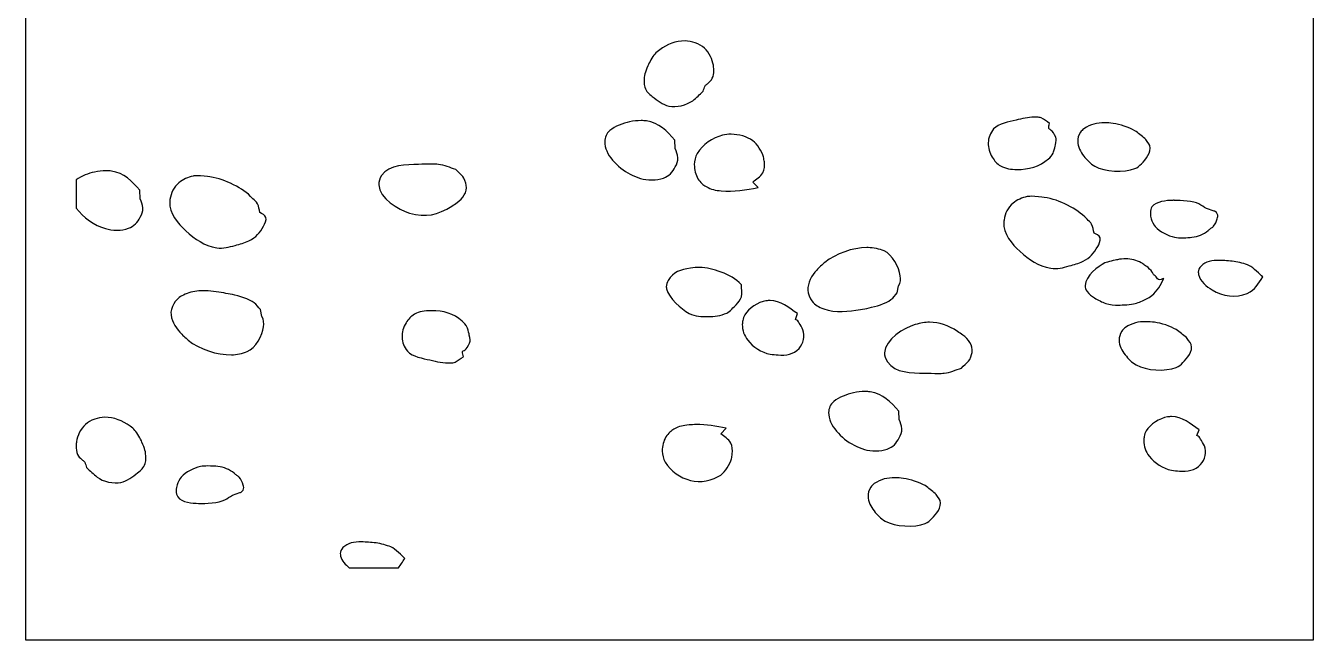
# Model space of a CAD drawing. Header units: millimetres. Extents: x -1461 to -1025, y 571 to 3922.
# Drawn here: x -1461 to -1025, y 570.7 to 779 of the extents above; entities that cross this region are included whole.
import ezdxf

# ---------------------------------------------------------------- set-up
doc = ezdxf.new("R2010")
doc.units = ezdxf.units.MM
doc.layers.add('Calque_1', color=7, linetype='CONTINUOUS')

msp = doc.modelspace()

# ---------------------------------------------------------------- linework, layer by layer
at = {"layer": 'Calque_1', "color": 5}
msp.add_lwpolyline([(-1461.0131, 1396.7278), (-1025.0134, 1396.7278), (-1025.0134, 570.7281), (-1461.0131, 570.7281)], close=True, dxfattribs=at)
at = {"layer": 'Calque_1', "color": 7}
for points in [[(-1237.7342, 773.8261)], [(-1095.7232, 746.0686)], [(-1222.145, 742.2053)], [(-1088.4699, 699.9624)], [(-1056.8439, 699.4353)], [(-1400.9971, 689.1439)], [(-1208.967, 685.8278)], [(-1154.947, 678.48)], [(-1081.6843, 678.6867)], [(-1434.2503, 646.3011)], [(-1073.0202, 646.5031)], [(-1233.9969, 643.8051)], [(-1399.3114, 629.7868)], [(-1166.723, 625.8036)], [(-1347.4122, 604.0416)]]:
    msp.add_lwpolyline(points, close=True, dxfattribs=at)
for points in [[(-1252.6152, 746.8236), (-1252.6149, 746.8236)], [(-1119.4908, 747.9756), (-1119.4908, 747.976)], [(-1264.9444, 739.7243), (-1264.9449, 739.7243)], [(-1241.0771, 737.3162), (-1241.1761, 740.2209)], [(-1433.7887, 729.821), (-1433.7889, 729.821)], [(-1322.2665, 732.0365), (-1322.2665, 732.0405)], [(-1443.9361, 726.7029), (-1443.9361, 717.1536)], [(-1403.0361, 728.1074), (-1403.0362, 728.1069)], [(-1212.977, 724.1077), (-1214.7785, 725.9939)], [(-1422.2511, 720.3136), (-1422.3501, 723.2183)], [(-1120.5805, 721.1576), (-1120.5801, 721.158)], [(-1072.136, 719.8006), (-1072.136, 719.8041)], [(-1412.2707, 719.3012), (-1412.2702, 719.3012)], [(-1058.5927, 716.13), (-1061.1656, 716.9971)], [(-1176.1571, 703.7825), (-1176.1571, 703.7777)], [(-1232.8325, 697.0447), (-1232.8327, 697.0447)], [(-1244.094, 690.4901), (-1244.0935, 690.4901)], [(-1165.8993, 688.4225), (-1165.4637, 690.8291)], [(-1381.0898, 680.4029), (-1381.5254, 682.8094)], [(-1323.5388, 682.4058), (-1323.5388, 682.4022)], [(-1200.3422, 679.3921), (-1199.6497, 681.4085)], [(-1176.7987, 654.9982), (-1176.7984, 654.9982)], [(-1189.1279, 647.8989), (-1189.1284, 647.8989)], [(-1165.2606, 645.4908), (-1165.3596, 648.3955)], [(-1225.6362, 640.734), (-1223.8353, 642.6201)], [(-1064.3959, 640.0673), (-1063.7029, 642.0837)], [(-1443.9361, 636.7538), (-1443.9361, 635.8211)], [(-1391.0437, 619.9022), (-1388.4702, 620.7693)], [(-1351.4668, 595.299), (-1334.8166, 595.299)]]:
    msp.add_lwpolyline(points, dxfattribs=at)
for points in [[(-1237.7342, 773.8261), (-1240.9278, 773.7921), (-1243.7736, 772.6662), (-1246.3249, 770.8123)], [(-1234.3101, 773.1972), (-1235.2871, 773.5634), (-1236.6863, 773.837), (-1237.7342, 773.8261)], [(-1229.0841, 768.5143), (-1230.2974, 770.9562), (-1231.7229, 772.2273), (-1234.3101, 773.1972)], [(-1247.9677, 769.3814), (-1248.7821, 768.4649), (-1249.8664, 766.4733), (-1250.3236, 765.392)], [(-1246.3249, 770.8123), (-1246.9131, 770.3849), (-1247.4861, 769.9232), (-1247.9677, 769.3814)], [(-1228.1539, 765.6524), (-1228.2582, 766.3668), (-1228.7678, 767.8777), (-1229.0841, 768.5143)], [(-1250.3236, 765.392), (-1251.2871, 763.1132), (-1251.663, 762.2821), (-1251.63, 759.9722)], [(-1228.8272, 760.6222), (-1227.8552, 762.0527), (-1227.915, 764.017), (-1228.1539, 765.6524)], [(-1251.63, 759.9722), (-1251.62, 759.3459), (-1251.603, 758.6987), (-1251.3923, 758.1077)], [(-1231.5981, 756.7419), (-1231.3738, 757.3779), (-1231.2527, 758.0589), (-1230.9253, 758.6498)], [(-1230.9253, 758.6498), (-1230.7701, 758.9299), (-1230.432, 759.0633), (-1230.1925, 759.2781)], [(-1230.1925, 759.2781), (-1230.0053, 759.4462), (-1228.9667, 760.4168), (-1228.8272, 760.6222)], [(-1251.3923, 758.1077), (-1250.8511, 756.5899), (-1250.0287, 755.9709), (-1248.8389, 754.9854)], [(-1248.8389, 754.9854), (-1247.2151, 753.6403), (-1245.3065, 752.2492), (-1243.1974, 751.7551)], [(-1235.1612, 753.5545), (-1233.9022, 754.5337), (-1232.7858, 755.6796), (-1231.5981, 756.7419)], [(-1243.1974, 751.7551), (-1240.8077, 751.1951), (-1237.1042, 752.0435), (-1235.1612, 753.5545)], [(-1256.516, 746.4004), (-1258.8024, 745.9513), (-1261.4363, 744.9277), (-1263.2262, 743.43)], [(-1252.6149, 746.8236), (-1253.9275, 746.8245), (-1255.2477, 746.6495), (-1256.516, 746.4004)], [(-1250.8355, 746.7037), (-1251.4233, 746.7867), (-1252.0186, 746.8232), (-1252.6152, 746.8236)], [(-1241.1761, 740.2209), (-1243.9617, 743.29), (-1246.4588, 746.0885), (-1250.8355, 746.7037)], [(-1125.6702, 746.974), (-1128.0015, 746.4117), (-1131.585, 745.8977), (-1133.2517, 743.9824)], [(-1119.4908, 747.976), (-1121.5948, 747.964), (-1123.6247, 747.4673), (-1125.6702, 746.974)], [(-1118.5844, 747.9496), (-1118.8882, 747.9696), (-1119.1902, 747.9776), (-1119.4908, 747.9756)], [(-1117.139, 747.7331), (-1117.5754, 747.9465), (-1118.0982, 747.9183), (-1118.5844, 747.9496)], [(-1114.3283, 745.8681), (-1115.2652, 746.4896), (-1116.1274, 747.2383), (-1117.139, 747.7331)], [(-1114.5856, 744.1121), (-1114.6626, 744.6987), (-1114.414, 745.2827), (-1114.3283, 745.8681)], [(-1095.7232, 746.0686), (-1098.1745, 746.0826), (-1100.4798, 745.6002), (-1102.6737, 744.0796)], [(-1092.7766, 745.8578), (-1093.7827, 745.9823), (-1094.764, 746.0633), (-1095.7232, 746.0686)], [(-1085.4727, 743.3861), (-1087.2766, 744.528), (-1090.6245, 745.5915), (-1092.7766, 745.8578)], [(-1263.2262, 743.43), (-1264.3857, 742.4597), (-1264.9004, 741.1169), (-1264.9444, 739.7243)], [(-1225.0316, 741.8642), (-1228.5444, 740.8985), (-1231.7289, 738.7846), (-1233.6027, 735.6419)], [(-1222.145, 742.2053), (-1223.1685, 742.2153), (-1224.1552, 742.1052), (-1225.0316, 741.8642)], [(-1214.7981, 739.9997), (-1216.6721, 741.3776), (-1219.5291, 742.1807), (-1222.145, 742.2053)], [(-1133.2517, 743.9824), (-1134.4311, 742.6271), (-1135.0224, 740.973), (-1135.0826, 739.2897)], [(-1114.0513, 743.7654), (-1114.2217, 743.8919), (-1114.5582, 743.9036), (-1114.5856, 744.1121)], [(-1113.4177, 743.245), (-1113.6016, 743.4464), (-1113.8318, 743.6023), (-1114.0513, 743.7654)], [(-1112.0323, 740.6002), (-1112.141, 741.3032), (-1112.9347, 742.7159), (-1113.4177, 743.245)], [(-1103.8612, 742.844), (-1104.5475, 741.8541), (-1104.8181, 740.7992), (-1104.7914, 739.747)], [(-1102.6737, 744.0796), (-1103.1446, 743.7532), (-1103.5364, 743.3125), (-1103.8612, 742.844)], [(-1082.0284, 740.7408), (-1083.1765, 741.6225), (-1084.2482, 742.6109), (-1085.4727, 743.3861)], [(-1264.9449, 739.7243), (-1264.9789, 738.6411), (-1264.7287, 737.5276), (-1264.2757, 736.5353)], [(-1240.1666, 734.2373), (-1240.2236, 735.3665), (-1240.6281, 736.3051), (-1241.0771, 737.3162)], [(-1211.1958, 734.536), (-1211.6811, 736.3382), (-1213.3106, 738.9059), (-1214.7981, 739.9997)], [(-1135.0826, 739.2897), (-1135.1426, 737.6064), (-1134.6718, 735.8939), (-1133.7266, 734.4213)], [(-1113.101, 735.7871), (-1112.9365, 736.1375), (-1112.5183, 737.6146), (-1112.4085, 738.1068)], [(-1112.4085, 738.1068), (-1112.3125, 738.5379), (-1111.9711, 740.2037), (-1112.0323, 740.6002)], [(-1104.7914, 739.747), (-1104.7474, 737.9934), (-1103.8775, 736.2473), (-1102.7331, 734.8223)], [(-1083.216, 732.1987), (-1081.7631, 733.6365), (-1079.6301, 736.0706), (-1080.4053, 738.3347)], [(-1080.4053, 738.3347), (-1080.6356, 739.0073), (-1081.9105, 740.5793), (-1082.0284, 740.7408)], [(-1264.2757, 736.5353), (-1262.2454, 732.0877), (-1257.4688, 728.643), (-1252.8346, 727.2129)], [(-1241.0575, 731.1155), (-1240.5044, 732.1833), (-1240.104, 733.0036), (-1240.1666, 734.2373)], [(-1233.6027, 735.6419), (-1234.274, 734.5161), (-1234.5915, 733.2147), (-1234.614, 731.8958)], [(-1211.4133, 729.1591), (-1210.845, 730.2589), (-1210.7621, 731.5967), (-1210.8986, 732.8017)], [(-1210.8986, 732.8017), (-1210.9646, 733.3844), (-1211.0432, 733.9693), (-1211.1958, 734.536)], [(-1133.7266, 734.4213), (-1132.9, 733.1335), (-1132.1719, 732.2405), (-1130.8761, 731.4726)], [(-1125.4129, 730.2799), (-1121.4047, 730.2079), (-1117.713, 731.147), (-1114.7045, 733.8358)], [(-1114.7045, 733.8358), (-1114.1518, 734.3299), (-1113.426, 735.0944), (-1113.101, 735.7871)], [(-1102.7331, 734.8223), (-1101.6526, 733.4767), (-1100.529, 732.2548), (-1099.0119, 731.3966)], [(-1437.6904, 729.3978), (-1439.8092, 728.9816), (-1442.1687, 728.026), (-1443.9361, 726.7029)], [(-1433.7889, 729.821), (-1435.1015, 729.8219), (-1436.4222, 729.6469), (-1437.6904, 729.3978)], [(-1432.0094, 729.7011), (-1432.5973, 729.7841), (-1433.192, 729.8206), (-1433.7887, 729.821)], [(-1422.3501, 723.2183), (-1425.1359, 726.2874), (-1427.6327, 729.0859), (-1432.0094, 729.7011)], [(-1340.4985, 728.1717), (-1341.224, 727.1207), (-1341.5075, 726.0626), (-1341.4586, 725.0292)], [(-1328.0284, 731.9875), (-1332.1065, 731.8786), (-1337.8738, 731.9735), (-1340.4985, 728.1717)], [(-1323.2778, 732.0305), (-1324.7234, 732.0455), (-1326.6085, 732.0205), (-1328.0284, 731.9875)], [(-1322.2665, 732.0405), (-1322.6035, 732.0408), (-1322.9413, 732.0305), (-1323.2778, 732.0305)], [(-1321.2588, 731.9875), (-1321.5931, 732.0265), (-1321.9294, 732.0355), (-1322.2665, 732.0365)], [(-1315.4194, 730.231), (-1317.2812, 730.8823), (-1319.2464, 731.7521), (-1321.2588, 731.9875)], [(-1313.0045, 727.8895), (-1313.757, 728.7193), (-1314.6144, 729.4505), (-1315.4194, 730.231)], [(-1245.0955, 727.3214), (-1243.1329, 728.0572), (-1241.9754, 729.3432), (-1241.0575, 731.1155)], [(-1234.614, 731.8958), (-1234.643, 730.2001), (-1234.1842, 728.4751), (-1233.3649, 727.0563)], [(-1214.7785, 725.9939), (-1213.6451, 726.9861), (-1212.1301, 727.7722), (-1211.4133, 729.1591)], [(-1130.8761, 731.4726), (-1129.2025, 730.4807), (-1127.3153, 730.3139), (-1125.4129, 730.2799)], [(-1099.0119, 731.3966), (-1095.6297, 729.4833), (-1089.1048, 729.1317), (-1085.4329, 730.5512)], [(-1085.4329, 730.5512), (-1084.5286, 730.9007), (-1083.8824, 731.5392), (-1083.216, 732.1987)], [(-1409.1413, 725.7799), (-1410.9079, 724.3029), (-1411.8351, 722.3023), (-1412.1897, 720.0779)], [(-1404.3514, 728.0129), (-1406.0671, 727.6615), (-1407.7946, 726.9058), (-1409.1413, 725.7799)], [(-1403.0362, 728.1069), (-1403.554, 728.1069), (-1404.0146, 728.0819), (-1404.3514, 728.0129)], [(-1398.6307, 727.7307), (-1399.4145, 727.8482), (-1401.4827, 728.1036), (-1403.0361, 728.1074)], [(-1390.6932, 725.1076), (-1393.2002, 726.4183), (-1395.818, 727.3088), (-1398.6307, 727.7307)], [(-1384.0621, 720.3596), (-1386.26, 722.6117), (-1387.8272, 723.609), (-1390.6932, 725.1076)], [(-1341.4586, 725.0292), (-1341.2468, 720.5513), (-1334.7964, 716.5308), (-1331.0567, 715.4882)], [(-1314.9248, 719.0441), (-1313.0748, 720.432), (-1311.431, 722.531), (-1311.8366, 724.9626)], [(-1311.8366, 724.9626), (-1311.9541, 725.6668), (-1312.4797, 727.3107), (-1313.0045, 727.8895)], [(-1252.8346, 727.2129), (-1250.599, 726.523), (-1247.295, 726.4968), (-1245.0955, 727.3214)], [(-1233.3649, 727.0563), (-1233.0271, 726.4713), (-1232.5276, 725.9866), (-1232.0384, 725.5169)], [(-1232.0384, 725.5169), (-1231.6124, 725.1077), (-1231.1569, 724.7114), (-1230.6333, 724.4332)], [(-1230.6333, 724.4332), (-1228.7608, 723.4382), (-1227.5809, 723.1944), (-1225.5065, 723.0235)], [(-1225.5065, 723.0235), (-1221.2935, 722.6765), (-1217.0909, 723.2658), (-1212.977, 724.1077)], [(-1421.3405, 717.2347), (-1421.3975, 718.364), (-1421.802, 719.3025), (-1422.2511, 720.3136)], [(-1412.1897, 720.0779), (-1412.2307, 719.8177), (-1412.2577, 719.5587), (-1412.2707, 719.3012)], [(-1382.518, 718.6465), (-1382.861, 719.3314), (-1383.5249, 719.8092), (-1384.0621, 720.3596)], [(-1121.8953, 721.063), (-1123.611, 720.7115), (-1125.339, 719.9559), (-1126.6857, 718.8301)], [(-1120.5801, 721.158), (-1121.0979, 721.158), (-1121.5585, 721.132), (-1121.8953, 721.063)], [(-1116.1756, 720.7814), (-1116.9593, 720.8989), (-1119.0272, 721.1539), (-1120.5805, 721.1576)], [(-1108.2381, 718.1578), (-1110.745, 719.4686), (-1113.3629, 720.3594), (-1116.1756, 720.7814)], [(-1072.5872, 719.7941), (-1074.7193, 719.7431), (-1078.2293, 719.4851), (-1079.6534, 717.5829)], [(-1072.136, 719.8041), (-1072.2948, 719.8041), (-1072.4457, 719.8041), (-1072.5872, 719.7941)], [(-1063.7195, 718.5795), (-1065.5683, 719.5557), (-1069.7548, 719.8165), (-1072.136, 719.8006)], [(-1443.9361, 717.1536), (-1441.5308, 713.8886), (-1437.7631, 711.3688), (-1434.009, 710.2103)], [(-1422.2314, 714.1129), (-1421.6783, 715.1808), (-1421.2779, 716.001), (-1421.3405, 717.2347)], [(-1412.2702, 719.3012), (-1412.4617, 715.4393), (-1409.5341, 711.9119), (-1406.825, 709.476)], [(-1381.7067, 715.655), (-1381.9773, 716.6522), (-1382.0546, 717.7208), (-1382.518, 718.6465)], [(-1379.6675, 714.007), (-1379.9283, 714.8831), (-1381.0833, 715.2484), (-1381.7067, 715.655)], [(-1331.0567, 715.4882), (-1325.4797, 713.9333), (-1321.453, 714.7808), (-1316.7257, 717.8514)], [(-1316.7257, 717.8514), (-1316.1217, 718.2437), (-1315.5004, 718.6124), (-1314.9248, 719.0441)], [(-1126.6857, 718.8301), (-1128.4523, 717.3531), (-1129.3795, 715.3525), (-1129.7341, 713.1281)], [(-1101.607, 713.4097), (-1103.8049, 715.6618), (-1105.3721, 716.6593), (-1108.2381, 718.1578)], [(-1079.6534, 717.5829), (-1080.0509, 717.0519), (-1080.1824, 716.3091), (-1080.1758, 715.5582)], [(-1080.1758, 715.5582), (-1080.1658, 714.8073), (-1080.025, 714.0486), (-1079.8715, 713.4855)], [(-1061.1656, 716.9971), (-1062.0168, 717.5247), (-1062.8332, 718.1116), (-1063.7195, 718.5795)], [(-1058.1767, 715.9992), (-1058.2948, 716.0832), (-1058.4541, 716.0872), (-1058.5927, 716.13)], [(-1057.3059, 714.3523), (-1057.2509, 714.9646), (-1057.7003, 715.6622), (-1058.1767, 715.9992)], [(-1426.2694, 710.3189), (-1424.3068, 711.0548), (-1423.1493, 712.3406), (-1422.2314, 714.1129)], [(-1385.4279, 706.0938), (-1382.9207, 707.29), (-1381.8204, 708.8209), (-1380.4597, 711.0806)], [(-1380.4597, 711.0806), (-1380.0227, 711.8063), (-1379.4063, 713.1299), (-1379.6675, 714.007)], [(-1129.8151, 712.3514), (-1130.0066, 708.4895), (-1127.079, 704.9621), (-1124.3699, 702.5262)], [(-1129.7341, 713.1281), (-1129.7751, 712.8679), (-1129.8021, 712.6088), (-1129.8151, 712.3514)], [(-1100.0629, 711.6972), (-1100.4058, 712.382), (-1101.0698, 712.8593), (-1101.607, 713.4097)], [(-1099.2516, 708.7051), (-1099.5221, 709.7024), (-1099.5994, 710.7714), (-1100.0629, 711.6972)], [(-1079.8715, 713.4855), (-1079.6978, 712.8487), (-1078.9541, 711.3748), (-1078.5057, 710.8836)], [(-1078.5057, 710.8836), (-1076.9798, 709.2124), (-1074.1846, 707.7638), (-1071.9732, 707.3065)], [(-1059.6815, 710.3412), (-1059.4298, 710.5381), (-1059.1058, 710.6493), (-1058.8893, 710.8833)], [(-1058.8893, 710.8833), (-1058.2216, 711.6048), (-1057.7968, 712.6474), (-1057.5235, 713.5715)], [(-1057.5235, 713.5715), (-1057.4465, 713.8305), (-1057.3301, 714.0835), (-1057.3059, 714.3523)], [(-1434.009, 710.2103), (-1431.7733, 709.5204), (-1428.4689, 709.4943), (-1426.2694, 710.3189)], [(-1406.825, 709.476), (-1403.627, 706.6005), (-1400.6547, 704.4606), (-1396.3145, 703.7089)], [(-1097.2124, 707.0572), (-1097.4733, 707.9333), (-1098.6282, 708.2985), (-1099.2516, 708.7051)], [(-1098.0046, 704.1307), (-1097.5677, 704.8564), (-1096.9513, 706.1802), (-1097.2124, 707.0572)], [(-1071.9732, 707.3065), (-1070.4383, 706.9891), (-1067.609, 707.1217), (-1066.0945, 707.2845)], [(-1066.0945, 707.2845), (-1064.0665, 707.5034), (-1062.1457, 708.3252), (-1060.5522, 709.5826)], [(-1060.5522, 709.5826), (-1060.2498, 709.8212), (-1059.985, 710.1037), (-1059.6815, 710.3412)], [(-1396.3145, 703.7089), (-1394.2191, 703.346), (-1392.1381, 703.9676), (-1390.1387, 704.5109)], [(-1390.1387, 704.5109), (-1388.336, 705.0008), (-1387.0505, 705.3197), (-1385.4279, 706.0938)], [(-1176.1571, 703.7777), (-1180.945, 703.7667), (-1186.7228, 701.7643), (-1190.3846, 698.7857)], [(-1175.6971, 703.7725), (-1175.8494, 703.7725), (-1176.0026, 703.7825), (-1176.1571, 703.7825)], [(-1170.3528, 702.6883), (-1171.9, 703.3435), (-1173.9962, 703.7298), (-1175.6971, 703.7725)], [(-1164.8503, 694.2547), (-1165.1905, 697.0995), (-1167.586, 701.5166), (-1170.3528, 702.6883)], [(-1124.3699, 702.5262), (-1121.1719, 699.6508), (-1118.1996, 697.5107), (-1113.8595, 696.7591)], [(-1102.9728, 699.1439), (-1100.4656, 700.3401), (-1099.3654, 701.871), (-1098.0046, 704.1307)], [(-1190.3846, 698.7857), (-1191.38, 697.976), (-1192.3059, 697.0807), (-1193.1757, 696.1409)], [(-1107.6836, 697.5611), (-1105.8808, 698.051), (-1104.5954, 698.3698), (-1102.9728, 699.1439)], [(-1095.5522, 698.5826), (-1097.811, 697.6038), (-1102.1582, 694.1183), (-1102.2892, 690.965)], [(-1091.3163, 699.6885), (-1091.9198, 699.573), (-1094.8598, 698.8826), (-1095.5522, 698.5826)], [(-1088.4699, 699.9624), (-1089.4175, 699.9724), (-1090.3727, 699.8694), (-1091.3163, 699.6885)], [(-1083.2599, 698.6477), (-1084.8794, 699.5647), (-1086.6608, 699.9525), (-1088.4699, 699.9624)], [(-1082.1318, 697.8674), (-1082.5116, 698.1223), (-1082.8615, 698.4221), (-1083.2599, 698.6477)], [(-1081.4192, 697.4122), (-1081.6425, 697.5837), (-1081.8979, 697.7103), (-1082.1318, 697.8674)], [(-1056.8439, 699.4353), (-1059.0974, 699.4473), (-1061.5835, 699.1364), (-1063.0126, 697.5109)], [(-1054.3826, 699.3319), (-1055.1159, 699.3759), (-1055.9621, 699.4309), (-1056.8439, 699.4353)], [(-1051.7895, 699.0937), (-1052.6484, 699.2179), (-1053.5161, 699.2797), (-1054.3826, 699.3319)], [(-1046.7815, 697.7274), (-1048.1325, 698.3518), (-1050.2878, 698.8765), (-1051.7895, 699.0937)], [(-1042.0903, 693.847), (-1043.0256, 694.704), (-1045.2291, 697.0098), (-1046.7815, 697.7274)], [(-1235.926, 696.7941), (-1239.2269, 696.2647), (-1241.7263, 695.6725), (-1243.4873, 692.6533)], [(-1232.8327, 697.0447), (-1233.8008, 697.0547), (-1234.8155, 696.9717), (-1235.926, 696.7941)], [(-1225.5141, 695.45), (-1228.1899, 696.4355), (-1230.3584, 697.0257), (-1232.8325, 697.0447)], [(-1218.6851, 691.1355), (-1220.5695, 693.3166), (-1222.8628, 694.4735), (-1225.5141, 695.45)], [(-1193.1757, 696.1409), (-1194.868, 694.3124), (-1196.2241, 691.8577), (-1196.2241, 689.3114)], [(-1165.4637, 690.8291), (-1164.702, 691.8019), (-1164.7114, 693.0936), (-1164.8503, 694.2547)], [(-1113.8595, 696.7591), (-1111.7639, 696.3961), (-1109.683, 697.0177), (-1107.6836, 697.5611)], [(-1079.5387, 695.4826), (-1080.0537, 696.1641), (-1080.7396, 696.8901), (-1081.4192, 697.4122)], [(-1079.6968, 687.5471), (-1077.8082, 689.064), (-1076.6897, 691.194), (-1075.5994, 693.2925)], [(-1079.3408, 695.1575), (-1079.4068, 695.2659), (-1079.4621, 695.3813), (-1079.5387, 695.4826)], [(-1079.1232, 694.7017), (-1079.2239, 694.837), (-1079.2682, 695.0057), (-1079.3408, 695.1575)], [(-1078.5093, 694.1813), (-1078.6098, 694.2913), (-1079.0728, 694.6339), (-1079.1232, 694.7017)], [(-1077.4406, 692.9458), (-1077.9161, 693.2063), (-1078.1536, 693.7918), (-1078.5093, 694.1813)], [(-1075.5994, 693.2925), (-1076.2125, 693.1744), (-1076.8945, 692.6467), (-1077.4406, 692.9458)], [(-1063.0126, 697.5109), (-1063.6438, 696.793), (-1063.939, 696.2279), (-1063.9314, 695.4758)], [(-1063.9314, 695.4758), (-1063.9314, 695.2251), (-1063.8934, 694.9539), (-1063.8244, 694.649)], [(-1063.8244, 694.649), (-1063.286, 692.2567), (-1061.2463, 690.6018), (-1059.2123, 689.424)], [(-1047.3556, 688.2747), (-1044.6358, 689.4754), (-1043.6871, 691.4561), (-1042.0903, 693.847)], [(-1400.9971, 689.1439), (-1402.8378, 689.1439), (-1404.6589, 688.8989), (-1406.3869, 688.2293)], [(-1393.9562, 688.4029), (-1396.2314, 688.766), (-1398.6304, 689.1499), (-1400.9971, 689.1439)], [(-1244.0935, 690.4901), (-1244.1035, 690.2383), (-1244.0785, 689.9995), (-1244.0215, 689.7914)], [(-1243.4873, 692.6533), (-1243.7983, 692.1202), (-1244.0735, 691.2454), (-1244.094, 690.4901)], [(-1244.0215, 689.7914), (-1243.1167, 686.5408), (-1239.197, 683.0352), (-1236.3015, 681.4881)], [(-1218.6851, 687.1466), (-1218.2959, 688.4681), (-1218.5637, 689.7927), (-1218.6851, 691.1355)], [(-1196.2241, 689.3114), (-1196.2241, 688.3932), (-1195.3779, 686.4411), (-1194.8185, 685.7555)], [(-1102.2892, 690.965), (-1102.3192, 690.2373), (-1102.1251, 689.5274), (-1101.6288, 688.87)], [(-1059.2123, 689.424), (-1055.694, 687.3869), (-1051.1753, 686.5886), (-1047.3556, 688.2747)], [(-1410.4446, 685.4759), (-1411.0041, 684.7903), (-1411.8496, 682.8384), (-1411.8496, 681.9201)], [(-1406.3869, 688.2293), (-1408.1689, 687.5388), (-1409.2084, 686.9909), (-1410.4446, 685.4759)], [(-1391.0463, 687.8825), (-1392.008, 688.0954), (-1392.9831, 688.2475), (-1393.9562, 688.4029)], [(-1383.6431, 685.0858), (-1385.3687, 686.4277), (-1388.9248, 687.4128), (-1391.0463, 687.8825)], [(-1381.5254, 682.8094), (-1382.2314, 683.5682), (-1382.8231, 684.4481), (-1383.6431, 685.0858)], [(-1220.4467, 684.415), (-1219.6963, 685.2037), (-1218.9974, 686.086), (-1218.6851, 687.1466)], [(-1210.3384, 685.7229), (-1212.9766, 685.3101), (-1216.1963, 683.2444), (-1217.5432, 680.9749)], [(-1208.967, 685.8278), (-1209.4108, 685.8278), (-1209.8676, 685.7968), (-1210.3384, 685.7229)], [(-1199.6497, 681.4085), (-1202.5711, 683.4462), (-1205.3525, 685.8108), (-1208.967, 685.8278)], [(-1194.8185, 685.7555), (-1193.5823, 684.2405), (-1192.5429, 683.6927), (-1190.7608, 683.0022)], [(-1175.4202, 683.3494), (-1173.2987, 683.8191), (-1169.7431, 684.8044), (-1168.0175, 686.1462)], [(-1168.0175, 686.1462), (-1167.1975, 686.7839), (-1166.6053, 687.6637), (-1165.8993, 688.4225)], [(-1101.6288, 688.87), (-1100.8604, 687.8523), (-1100.1149, 687.4022), (-1099.0558, 686.7451)], [(-1099.0558, 686.7451), (-1097.8672, 686.0076), (-1096.6103, 685.3057), (-1095.2752, 684.8589)], [(-1095.2752, 684.8589), (-1094.0889, 684.4619), (-1092.1446, 684.2859), (-1090.94, 684.2951)], [(-1090.94, 684.2951), (-1089.6862, 684.3051), (-1086.7231, 684.4905), (-1085.3187, 684.8372)], [(-1085.3187, 684.8372), (-1084.6634, 684.9989), (-1084.0409, 685.2727), (-1083.4185, 685.5312)], [(-1083.4185, 685.5312), (-1081.9251, 686.1513), (-1080.9157, 686.5681), (-1079.6968, 687.5471)], [(-1411.8496, 681.9201), (-1411.8496, 679.3739), (-1410.4941, 676.9194), (-1408.8018, 675.091)], [(-1380.4764, 676.9772), (-1380.3375, 678.1382), (-1380.3282, 679.43), (-1381.0898, 680.4029)], [(-1329.3772, 681.21), (-1330.6729, 680.442), (-1331.401, 679.5493), (-1332.2276, 678.2614)], [(-1323.9139, 682.4022), (-1325.8164, 682.3682), (-1327.7036, 682.2019), (-1329.3772, 681.21)], [(-1323.5388, 682.4022), (-1323.6634, 682.402), (-1323.7887, 682.4022), (-1323.9139, 682.4022)], [(-1313.2055, 678.8469), (-1316.12, 681.4517), (-1319.6754, 682.4133), (-1323.5388, 682.4058)], [(-1236.3015, 681.4881), (-1234.3781, 680.4604), (-1232.1094, 680.3857), (-1229.9877, 680.4039)], [(-1229.9877, 680.4039), (-1227.8492, 680.4219), (-1225.5574, 680.6599), (-1223.6139, 681.6178)], [(-1223.6139, 681.6178), (-1222.674, 682.0811), (-1221.1528, 683.6728), (-1220.4467, 684.415)], [(-1217.5432, 680.9749), (-1217.8835, 680.4014), (-1218.0614, 679.7391), (-1218.1964, 679.0882)], [(-1190.7608, 683.0022), (-1186.811, 681.4716), (-1182.3749, 682.1836), (-1178.3301, 682.8291)], [(-1178.3301, 682.8291), (-1177.357, 682.9844), (-1176.3819, 683.1365), (-1175.4202, 683.3494)], [(-1385.9789, 668.5436), (-1383.2122, 669.7153), (-1380.8167, 674.1323), (-1380.4764, 676.9772)], [(-1332.2276, 678.2614), (-1333.1728, 676.7889), (-1333.6438, 675.0762), (-1333.5836, 673.3929)], [(-1311.602, 676.8956), (-1311.9271, 677.5883), (-1312.6528, 678.3529), (-1313.2055, 678.8469)], [(-1310.909, 674.5758), (-1311.0188, 675.068), (-1311.4376, 676.5452), (-1311.602, 676.8956)], [(-1218.354, 677.7451), (-1218.407, 675.8193), (-1217.7211, 673.9724), (-1216.4941, 672.4111)], [(-1218.1964, 679.0882), (-1218.2894, 678.6379), (-1218.3417, 678.1895), (-1218.354, 677.7451)], [(-1199.1154, 678.2216), (-1199.4876, 678.8204), (-1199.6404, 679.2642), (-1200.3422, 679.3921)], [(-1197.8286, 675.9447), (-1198.0887, 676.6212), (-1198.7589, 677.6481), (-1199.1154, 678.2216)], [(-1199.1154, 669.6144), (-1197.6188, 671.2906), (-1197.0126, 673.822), (-1197.8286, 675.9447)], [(-1159.7901, 677.7203), (-1163.5298, 676.6777), (-1169.9803, 672.6571), (-1170.1921, 668.1793)], [(-1154.947, 678.48), (-1156.4557, 678.458), (-1158.0473, 678.2062), (-1159.7901, 677.7203)], [(-1145.4592, 675.3572), (-1148.7093, 677.4682), (-1151.6279, 678.5287), (-1154.947, 678.48)], [(-1088.6348, 676.6977), (-1089.1056, 676.3714), (-1089.4975, 675.9301), (-1089.8223, 675.4616)], [(-1081.6843, 678.6867), (-1084.1355, 678.7007), (-1086.4408, 678.2182), (-1088.6348, 676.6977)], [(-1078.7377, 678.4753), (-1079.7437, 678.5998), (-1080.7251, 678.6813), (-1081.6843, 678.6867)], [(-1071.4337, 676.0036), (-1073.2377, 677.1455), (-1076.5856, 678.2089), (-1078.7377, 678.4753)], [(-1067.9895, 673.3588), (-1069.1375, 674.2405), (-1070.2091, 675.2284), (-1071.4337, 676.0036)], [(-1408.8018, 675.091), (-1407.932, 674.1512), (-1407.0062, 673.2554), (-1406.0107, 672.4457)], [(-1406.0107, 672.4457), (-1402.2308, 669.371), (-1396.1964, 667.3372), (-1391.3233, 667.4595)], [(-1333.5836, 673.3929), (-1333.5236, 671.7096), (-1332.9316, 670.0555), (-1331.7522, 668.7002)], [(-1311.9188, 669.4376), (-1311.4358, 669.9666), (-1310.642, 671.3794), (-1310.5334, 672.0824)], [(-1310.5334, 672.0824), (-1310.4724, 672.4788), (-1310.8129, 674.1447), (-1310.909, 674.5758)], [(-1216.4941, 672.4111), (-1214.6926, 670.1188), (-1211.8778, 668.2073), (-1208.953, 667.6848)], [(-1143.6583, 674.165), (-1144.2338, 674.5967), (-1144.8553, 674.965), (-1145.4592, 675.3572)], [(-1140.5701, 668.246), (-1140.1645, 670.6777), (-1141.8083, 672.7771), (-1143.6583, 674.165)], [(-1089.8223, 675.4616), (-1090.5086, 674.4717), (-1090.7791, 673.4167), (-1090.7525, 672.3646)], [(-1090.7525, 672.3646), (-1090.7085, 670.6109), (-1089.8385, 668.8648), (-1088.6942, 667.4398)], [(-1066.3664, 670.9523), (-1066.5967, 671.6249), (-1067.8716, 673.1973), (-1067.9895, 673.3588)], [(-1391.3233, 667.4595), (-1389.6222, 667.5025), (-1387.5262, 667.8884), (-1385.9789, 668.5436)], [(-1331.7522, 668.7002), (-1330.0855, 666.7849), (-1326.5026, 666.2703), (-1324.1713, 665.7081)], [(-1312.8293, 666.814), (-1312.9153, 667.3993), (-1313.164, 667.9835), (-1313.0867, 668.57)], [(-1313.0867, 668.57), (-1313.0597, 668.7786), (-1312.7227, 668.7907), (-1312.5524, 668.9172)], [(-1312.5524, 668.9172), (-1312.3328, 669.0802), (-1312.1027, 669.2362), (-1311.9188, 669.4376)], [(-1208.953, 667.6848), (-1208.0586, 667.5251), (-1207.1469, 667.4766), (-1206.241, 667.4026)], [(-1206.241, 667.4026), (-1203.63, 667.1893), (-1200.943, 667.5676), (-1199.1154, 669.6144)], [(-1170.1921, 668.1793), (-1170.2411, 667.1459), (-1169.9575, 666.0885), (-1169.2319, 665.0374)], [(-1141.738, 665.319), (-1141.2132, 665.8978), (-1140.6875, 667.5419), (-1140.5701, 668.246)], [(-1088.6942, 667.4398), (-1087.6137, 666.0943), (-1086.4901, 664.8724), (-1084.973, 664.0142)], [(-1069.177, 664.8167), (-1067.7241, 666.2545), (-1065.5913, 668.6882), (-1066.3664, 670.9523)], [(-1324.1713, 665.7081), (-1321.8335, 665.1443), (-1319.516, 664.5764), (-1317.0849, 664.733)], [(-1317.0849, 664.733), (-1316.5987, 664.764), (-1316.0765, 664.733), (-1315.64, 664.9495)], [(-1315.64, 664.9495), (-1314.6284, 665.4442), (-1313.7662, 666.1925), (-1312.8293, 666.814)], [(-1169.2319, 665.0374), (-1166.6073, 661.2353), (-1160.8399, 661.3306), (-1156.7619, 661.2216)], [(-1149.9923, 661.2216), (-1147.9799, 661.457), (-1146.0146, 662.3263), (-1144.1528, 662.9776)], [(-1144.1528, 662.9776), (-1143.3479, 663.7581), (-1142.4904, 664.4892), (-1141.738, 665.319)], [(-1084.973, 664.0142), (-1081.5908, 662.1008), (-1075.0659, 661.7494), (-1071.394, 663.1688)], [(-1071.394, 663.1688), (-1070.4898, 663.5184), (-1069.8435, 664.1572), (-1069.177, 664.8167)], [(-1156.7619, 661.2216), (-1155.3419, 661.1836), (-1153.4568, 661.1636), (-1152.0113, 661.1786)], [(-1152.0113, 661.1786), (-1151.3381, 661.1886), (-1150.6608, 661.1436), (-1149.9923, 661.2216)], [(-1180.6994, 654.575), (-1182.9858, 654.126), (-1185.6198, 653.1023), (-1187.4096, 651.6046)], [(-1176.7984, 654.9982), (-1178.111, 654.9991), (-1179.4311, 654.8241), (-1180.6994, 654.575)], [(-1175.0189, 654.8783), (-1175.6067, 654.9613), (-1176.202, 654.9978), (-1176.7987, 654.9982)], [(-1165.3596, 648.3955), (-1168.1454, 651.4646), (-1170.6422, 654.2631), (-1175.0189, 654.8783)], [(-1187.4096, 651.6046), (-1188.5691, 650.6343), (-1189.0838, 649.2915), (-1189.1279, 647.8989)], [(-1437.6749, 645.6727), (-1440.2621, 644.7029), (-1441.6872, 643.4317), (-1442.9005, 640.9898)], [(-1434.2503, 646.3011), (-1435.2982, 646.3121), (-1436.6978, 646.039), (-1437.6749, 645.6727)], [(-1425.6597, 643.2878), (-1428.211, 645.1417), (-1431.0568, 646.2673), (-1434.2503, 646.3011)], [(-1189.1284, 647.8989), (-1189.1624, 646.8157), (-1188.9122, 645.7022), (-1188.4592, 644.7099)], [(-1164.35, 642.4119), (-1164.407, 643.5411), (-1164.8115, 644.4798), (-1165.2606, 645.4908)], [(-1074.3917, 646.3982), (-1077.0298, 645.9854), (-1080.2502, 643.9197), (-1081.5969, 641.6502)], [(-1073.0202, 646.5031), (-1073.4641, 646.5031), (-1073.9209, 646.4721), (-1074.3917, 646.3982)], [(-1063.7029, 642.0837), (-1066.6244, 644.1215), (-1069.4058, 646.486), (-1073.0202, 646.5031)], [(-1442.9005, 640.9898), (-1443.2168, 640.3532), (-1443.7262, 638.8423), (-1443.8306, 638.1279)], [(-1424.0169, 641.8569), (-1424.4984, 642.3987), (-1425.0714, 642.8603), (-1425.6597, 643.2878)], [(-1421.6615, 637.8675), (-1422.1186, 638.9488), (-1423.2025, 640.9404), (-1424.0169, 641.8569)], [(-1242.8972, 641.2109), (-1243.3864, 640.7411), (-1243.8854, 640.257), (-1244.2232, 639.672)], [(-1241.4916, 642.2951), (-1242.0152, 642.0169), (-1242.4711, 641.6201), (-1242.8972, 641.2109)], [(-1236.3653, 643.7043), (-1238.4398, 643.5334), (-1239.6191, 643.29), (-1241.4916, 642.2951)], [(-1233.9969, 643.8051), (-1234.7856, 643.8051), (-1235.5753, 643.7691), (-1236.3653, 643.7043)], [(-1223.8353, 642.6201), (-1227.1778, 643.3041), (-1230.5793, 643.8213), (-1233.9969, 643.8051)], [(-1188.4592, 644.7099), (-1186.4288, 640.2622), (-1181.6527, 636.8175), (-1177.0185, 635.3875)], [(-1165.2409, 639.2901), (-1164.6879, 640.358), (-1164.2873, 641.1782), (-1164.35, 642.4119)], [(-1081.5969, 641.6502), (-1081.9372, 641.0767), (-1082.1152, 640.4145), (-1082.2501, 639.7635)], [(-1443.8306, 638.1279), (-1443.8946, 637.692), (-1443.9136, 637.2201), (-1443.9361, 636.7538)], [(-1420.3551, 632.4476), (-1420.3221, 634.7575), (-1420.698, 635.5888), (-1421.6615, 637.8675)], [(-1244.2232, 639.672), (-1245.0424, 638.2532), (-1245.5006, 636.5282), (-1245.4717, 634.8325)], [(-1222.2721, 637.5688), (-1222.9888, 638.9558), (-1224.5029, 639.7419), (-1225.6362, 640.734)], [(-1221.7569, 633.9266), (-1221.6204, 635.1316), (-1221.7039, 636.4691), (-1222.2721, 637.5688)], [(-1169.2789, 635.496), (-1167.3164, 636.2318), (-1166.1589, 637.5178), (-1165.2409, 639.2901)], [(-1082.4072, 638.4204), (-1082.4602, 636.4946), (-1081.7744, 634.6478), (-1080.5474, 633.0864)], [(-1082.2501, 639.7635), (-1082.3431, 639.3133), (-1082.395, 638.8648), (-1082.4072, 638.4204)], [(-1063.1686, 638.8963), (-1063.5408, 639.4952), (-1063.6942, 639.9394), (-1064.3959, 640.0673)], [(-1061.8819, 636.62), (-1062.1419, 637.2964), (-1062.8121, 638.3229), (-1063.1686, 638.8963)], [(-1063.1686, 630.2891), (-1061.672, 631.9652), (-1061.0658, 634.4972), (-1061.8819, 636.62)], [(-1443.9361, 635.8211), (-1443.8861, 634.8491), (-1443.6955, 633.889), (-1443.1578, 633.0977)], [(-1443.1578, 633.0977), (-1443.0183, 632.8923), (-1441.9793, 631.9216), (-1441.792, 631.7536)], [(-1420.5923, 630.5832), (-1420.3816, 631.1742), (-1420.364, 631.8213), (-1420.3551, 632.4476)], [(-1245.4717, 634.8325), (-1245.4487, 633.5136), (-1245.1317, 632.2123), (-1244.4604, 631.0865)], [(-1222.0535, 632.1918), (-1221.9009, 632.7585), (-1221.8229, 633.3439), (-1221.7569, 633.9266)], [(-1177.0185, 635.3875), (-1174.7828, 634.6976), (-1171.4785, 634.6714), (-1169.2789, 635.496)], [(-1080.5474, 633.0864), (-1078.746, 630.7941), (-1075.9312, 628.8825), (-1073.0063, 628.36)], [(-1441.792, 631.7536), (-1441.5526, 631.5388), (-1441.215, 631.4048), (-1441.0598, 631.1247)], [(-1441.0598, 631.1247), (-1440.7324, 630.5338), (-1440.6108, 629.8528), (-1440.3864, 629.2168)], [(-1440.3864, 629.2168), (-1439.1988, 628.1545), (-1438.0828, 627.0091), (-1436.8238, 626.0299)], [(-1423.1461, 627.4609), (-1421.9564, 628.4465), (-1421.1335, 629.0653), (-1420.5923, 630.5832)], [(-1401.8508, 629.5936), (-1404.0622, 629.1364), (-1406.8574, 627.6872), (-1408.3832, 626.016)], [(-1399.3114, 629.7868), (-1400.2599, 629.7868), (-1401.1792, 629.7328), (-1401.8508, 629.5936)], [(-1395.9721, 629.6153), (-1396.8239, 629.7073), (-1398.0918, 629.7892), (-1399.3114, 629.7868)], [(-1390.4298, 627.3172), (-1392.0232, 628.5745), (-1393.944, 629.3964), (-1395.9721, 629.6153)], [(-1244.4604, 631.0865), (-1242.5866, 627.9438), (-1239.4031, 625.8298), (-1235.8904, 624.8641)], [(-1225.6564, 626.7286), (-1224.1689, 627.8224), (-1222.5389, 630.3895), (-1222.0535, 632.1918)], [(-1073.0063, 628.36), (-1072.112, 628.2002), (-1071.2001, 628.1519), (-1070.2943, 628.0779)], [(-1070.2943, 628.0779), (-1067.6832, 627.8646), (-1064.9962, 628.2422), (-1063.1686, 630.2891)], [(-1436.8238, 626.0299), (-1434.8808, 624.5189), (-1431.1768, 623.6708), (-1428.7871, 624.2306)], [(-1428.7871, 624.2306), (-1426.678, 624.7248), (-1424.77, 626.1159), (-1423.1461, 627.4609)], [(-1408.3832, 626.016), (-1408.8317, 625.5248), (-1409.5754, 624.0513), (-1409.749, 623.4146)], [(-1389.559, 626.5581), (-1389.8625, 626.7955), (-1390.1273, 627.0785), (-1390.4298, 627.3172)], [(-1388.7673, 626.016), (-1388.9838, 626.25), (-1389.3074, 626.3612), (-1389.559, 626.5581)], [(-1387.4015, 623.3278), (-1387.6749, 624.2519), (-1388.0996, 625.2944), (-1388.7673, 626.016)], [(-1235.8904, 624.8641), (-1232.7743, 624.0074), (-1228.2636, 624.8111), (-1225.6564, 626.7286)], [(-1173.6735, 623.8146), (-1174.1444, 623.4882), (-1174.5362, 623.0474), (-1174.861, 622.579)], [(-1166.723, 625.8036), (-1169.1743, 625.8176), (-1171.4795, 625.3352), (-1173.6735, 623.8146)], [(-1163.7764, 625.5922), (-1164.7825, 625.7168), (-1165.7638, 625.7983), (-1166.723, 625.8036)], [(-1156.4725, 623.1206), (-1158.2764, 624.2625), (-1161.6244, 625.3258), (-1163.7764, 625.5922)], [(-1410.0534, 621.3413), (-1410.0634, 620.5907), (-1409.9284, 619.848), (-1409.5309, 619.3172)], [(-1409.749, 623.4146), (-1409.9025, 622.8516), (-1410.0467, 622.0921), (-1410.0534, 621.3413)], [(-1409.5309, 619.3172), (-1408.1069, 617.415), (-1404.5969, 617.1564), (-1402.4647, 617.1054)], [(-1393.597, 618.3198), (-1392.7107, 618.7878), (-1391.8948, 619.3747), (-1391.0437, 619.9022)], [(-1388.4702, 620.7693), (-1388.3317, 620.8123), (-1388.1729, 620.8163), (-1388.0547, 620.8995)], [(-1388.0547, 620.8995), (-1387.5784, 621.2365), (-1387.1285, 621.9352), (-1387.1835, 622.5475)], [(-1387.1835, 622.5475), (-1387.2075, 622.8163), (-1387.3249, 623.0687), (-1387.4015, 623.3278)], [(-1174.861, 622.579), (-1175.5473, 621.5891), (-1175.8179, 620.5342), (-1175.7912, 619.482)], [(-1175.7912, 619.482), (-1175.7472, 617.7283), (-1174.8773, 615.9817), (-1173.7329, 614.5567)], [(-1153.0282, 620.4758), (-1154.1763, 621.3575), (-1155.2479, 622.3454), (-1156.4725, 623.1206)], [(-1151.4051, 618.0692), (-1151.6353, 618.7417), (-1152.9103, 620.3144), (-1153.0282, 620.4758)], [(-1402.4647, 617.1054), (-1400.2013, 617.0514), (-1395.5692, 617.2785), (-1393.597, 618.3198)], [(-1154.2158, 611.9336), (-1152.7629, 613.3714), (-1150.6299, 615.805), (-1151.4051, 618.0692)], [(-1173.7329, 614.5567), (-1172.6524, 613.2112), (-1171.5288, 611.9898), (-1170.0117, 611.1316)], [(-1170.0117, 611.1316), (-1166.6295, 609.2183), (-1160.1046, 608.8662), (-1156.4327, 610.2857)], [(-1156.4327, 610.2857), (-1155.5285, 610.6352), (-1154.8822, 611.2742), (-1154.2158, 611.9336)], [(-1353.5809, 602.1172), (-1354.212, 601.3993), (-1354.5073, 600.8343), (-1354.4997, 600.0822)], [(-1347.4122, 604.0416), (-1349.6659, 604.0536), (-1352.1518, 603.7426), (-1353.5809, 602.1172)], [(-1344.9504, 603.9383), (-1345.6837, 603.9823), (-1346.5304, 604.0373), (-1347.4122, 604.0416)], [(-1342.3578, 603.7), (-1343.2166, 603.8242), (-1344.0839, 603.8861), (-1344.9504, 603.9383)], [(-1337.3498, 602.3337), (-1338.7009, 602.9582), (-1340.8561, 603.4829), (-1342.3578, 603.7)], [(-1332.6586, 598.4533), (-1333.5939, 599.3104), (-1335.7974, 601.6161), (-1337.3498, 602.3337)], [(-1354.4997, 600.0822), (-1354.4997, 599.8316), (-1354.4607, 599.5603), (-1354.3922, 599.2554)], [(-1354.3922, 599.2554), (-1354.0122, 597.5667), (-1352.8128, 596.3444), (-1351.4668, 595.299)], [(-1334.8166, 595.299), (-1334.0651, 596.2273), (-1333.4378, 597.2867), (-1332.6586, 598.4533)]]:
    msp.add_open_spline(points, degree=3, dxfattribs=at)

doc.saveas('drawing.dxf')
